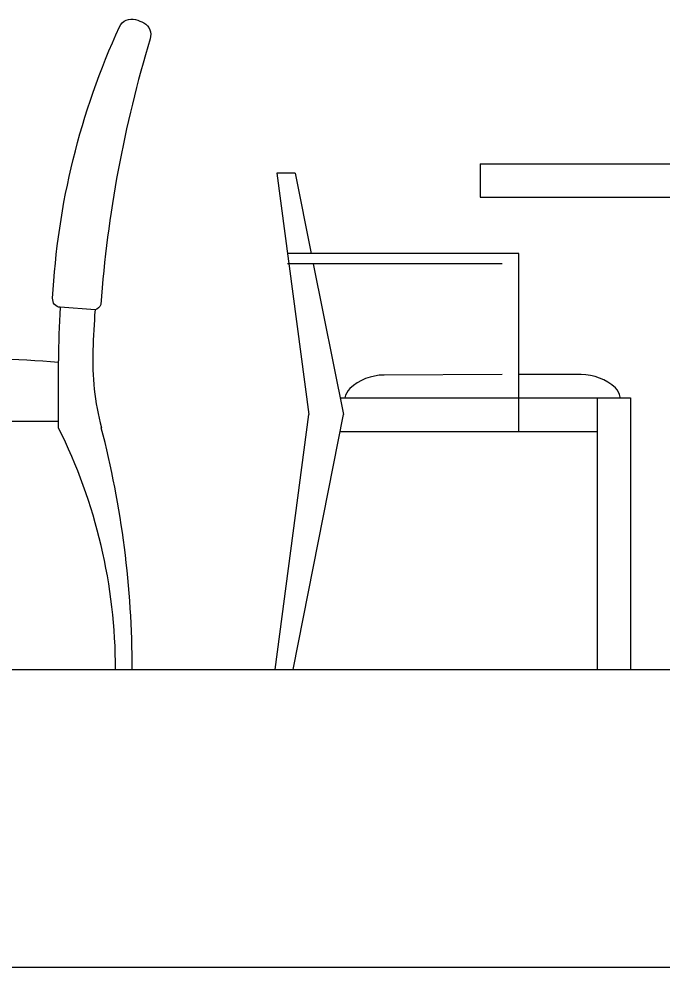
# Model space of a CAD drawing. Header units: inches. Extents: x 5.3 to 47.8, y 15.8 to 40.6.
# Drawn here: x 36.086 to 37.047, y 25.635 to 27.049 of the extents above; entities that cross this region are included whole.
import ezdxf

# ---------------------------------------------------------------- set-up
doc = ezdxf.new("R2010")
doc.units = ezdxf.units.IN
doc.header["$MEASUREMENT"] = 0
doc.layers.add('1', color=1, linetype='Continuous')
doc.layers.add('4', color=4, linetype='Continuous')

msp = doc.modelspace()

# ---------------------------------------------------------------- linework, layer by layer
at = {"layer": '1'}
for p, q in [((36.7741, 26.8332), (38.2741, 26.8332)), ((36.7741, 26.8332), (36.7741, 26.7832)), ((36.4979, 26.8191), (36.471, 26.8191)), ((36.471, 26.8191), (36.5184, 26.4591)), ((36.4979, 26.8191), (36.5221, 26.6991)), ((36.7741, 26.7832), (38.2741, 26.7832)), ((36.8319, 26.6991), (36.4868, 26.6991)), ((36.8319, 26.4341), (36.8319, 26.6991)), ((36.8069, 26.6841), (36.4868, 26.6841)), ((36.5251, 26.6841), (36.5703, 26.4591)), ((36.1451, 26.4391), (36.1451, 26.5391)), ((36.8069, 26.5187), (36.6306, 26.5181)), ((36.9248, 26.5191), (36.8319, 26.5188)), ((36.5653, 26.4841), (36.9984, 26.4841)), ((36.9484, 26.4841), (36.9484, 26.0791)), ((36.9984, 26.4841), (36.9984, 26.0791)), ((36.4684, 26.0791), (36.5184, 26.4591)), ((36.4953, 26.0791), (36.5703, 26.4591)), ((35.9632, 26.4491), (36.1451, 26.4491)), ((36.5654, 26.4341), (36.9484, 26.4341))]:
    msp.add_line(p, q, dxfattribs=at)
msp.add_lwpolyline([(36.2818, 27.0196, 0.054834), (36.2082, 26.6232, -0.282945), (36.1996, 26.6154), (36.1476, 26.6191, -0.414979), (36.1364, 26.6325, -0.094668), (36.2361, 27.0375, -0.376333), (36.2602, 27.0481, -0.046415), (36.2722, 27.0431, -0.358617)], format="xyb", close=True, dxfattribs=at)
for centre, radius, start, end in [((37.4451, 26.5391), 1.3, 176.4719, 180), ((37.9806, 26.4891), 1.7855, 175.9434, 177.8806), ((36.5961, 26.5403), 0.4, 177.8806, 194.5917), ((35.832, 22.2354), 4.3129, 85.8364, 88.3551), ((36.6318, 26.4393), 0.0788, 90.8328, 131.5907), ((36.9237, 26.4402), 0.0788, 48.4093, 89.1672), ((36.6029, 26.4776), 0.0312, 138.6613, 168.0793), ((36.9526, 26.4786), 0.0312, 11.9207, 41.3387), ((35.4253, 26.0791), 0.8049, 0, 26.5697), ((34.8243, 26.0791), 1.4308, 0, 14.5917)]:
    msp.add_arc(centre, radius, start, end, dxfattribs=at)
at = {"layer": '4'}
for p, q in [((27.145, 26.0791), (47.4712, 26.0791)), ((27.145, 25.6354), (47.4712, 25.6354))]:
    msp.add_line(p, q, dxfattribs=at)

doc.saveas('drawing.dxf')
